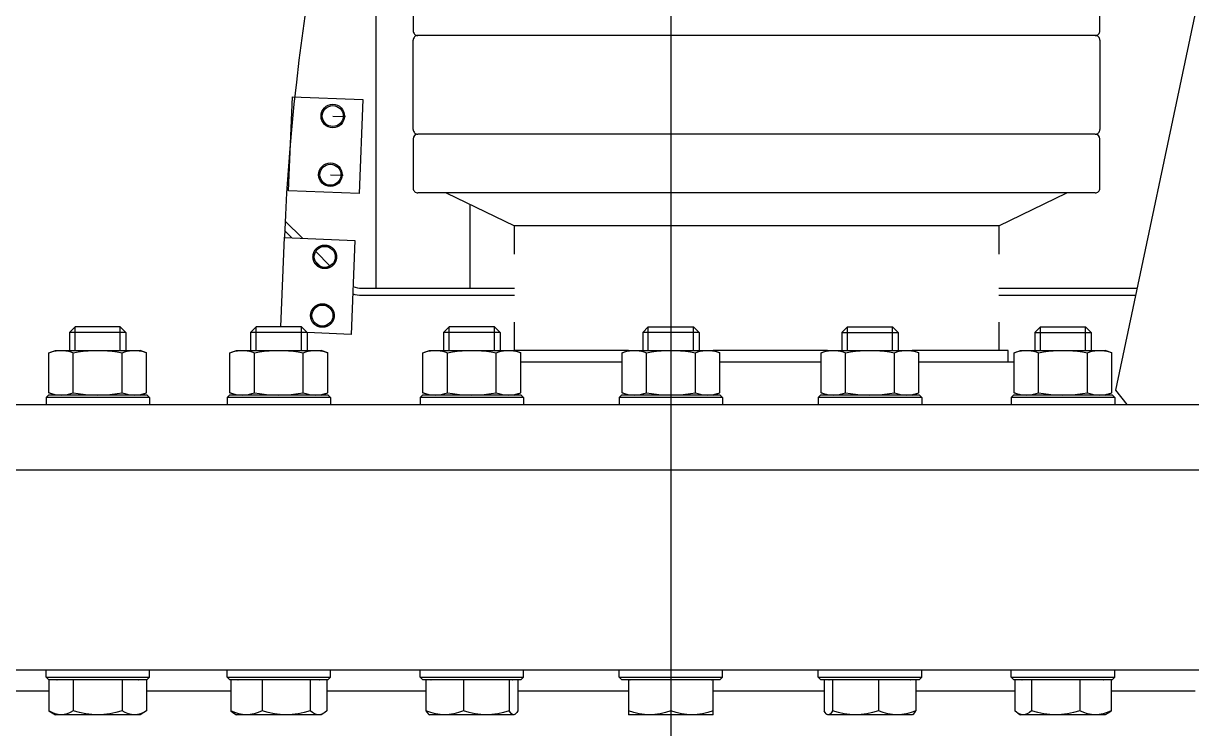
# Model space of a CAD drawing. Header units: millimetres. Extents: x 1084702 to 1166801, y 36632 to 124519.
# Drawn here: x 1097868.2 to 1098365.1, y 105932.2 to 106232.3 of the extents above; entities that cross this region are included whole.
import ezdxf

# ---------------------------------------------------------------- set-up
doc = ezdxf.new("R2010")
doc.units = ezdxf.units.MM
doc.header["$LTSCALE"] = 250
doc.linetypes.add('CENTER', pattern=[3, 2.5, -0.25, 0, -0.25])
doc.layers.get('0').update_dxf_attribs({"color": 255})

# ---------------------------------------------------------------- blocks, each defined once
blk = doc.blocks.new('PK65002M m platform_side')
at = {"linetype": 'Continuous'}
for p, q in [((-9748.84, 5532.91), (-9835.72, 5122.18)), ((-10150.32, 5348.64), (-10150.32, 5165.64)), ((-10134.38, 5294.14), (-10134.38, 5275.14)), ((-9842.38, 5275.14), (-9842.38, 5294.14)), ((-9844.38, 5273.14), (-10132.38, 5273.14)), ((-10134.38, 5233.14), (-10134.38, 5271.14)), ((-9842.38, 5271.14), (-9842.38, 5233.14)), ((-10187.38, 5207.11), (-10185.77, 5247.07)), ((-10185.77, 5247.07), (-10155.8, 5245.87)), ((-10155.8, 5245.87), (-10157.41, 5205.9)), ((-10168.59, 5238.87), (-10163.12, 5238.65)), ((-10134.38, 5229.14), (-10134.38, 5208.14)), ((-9844.38, 5231.14), (-10132.38, 5231.14)), ((-9842.38, 5208.14), (-9842.38, 5229.14)), ((-10169.6, 5213.9), (-10164.13, 5213.67)), ((-10157.41, 5205.9), (-10187.38, 5207.11)), ((-9844.38, 5206.14), (-10132.38, 5206.14)), ((-10120.38, 5206.14), (-10091.38, 5192.14)), ((-9885.38, 5192.14), (-9856.38, 5206.14)), ((-10110.32, 5201.29), (-10110.32, 5165.64)), ((-10188.88, 5194.2), (-10181.53, 5186.85)), ((-9885.38, 5192.14), (-10091.38, 5192.14)), ((-10091.38, 5180.14), (-10091.38, 5192.14)), ((-9885.38, 5192.14), (-9885.38, 5180.14)), ((-10190.72, 5149.14), (-10189.18, 5187.38)), ((-10189.19, 5187.16), (-10159.21, 5185.95)), ((-10189.06, 5190.14), (-10185.95, 5187.03)), ((-10159.21, 5185.95), (-10160.83, 5145.99)), ((-10176.09, 5177.16), (-10173.81, 5174.88)), ((-10175.87, 5181.19), (-10169.78, 5175.1)), ((-10156.18, 5165.64), (-10091.38, 5165.64)), ((-10156.18, 5162.64), (-10091.38, 5162.64)), ((-9885.38, 5165.64), (-9826.53, 5165.64)), ((-9885.38, 5162.64), (-9827.16, 5162.64)), ((-10278.15, 5149.14), (-10280.55, 5146.74)), ((-10258.95, 5149.14), (-10278.15, 5149.14)), ((-10278.15, 5139.14), (-10278.15, 5149.14)), ((-10258.95, 5149.14), (-10256.55, 5146.74)), ((-10258.95, 5139.14), (-10258.95, 5149.14)), ((-10201.13, 5149.14), (-10203.53, 5146.74)), ((-10181.93, 5149.14), (-10201.13, 5149.14)), ((-10201.13, 5139.14), (-10201.13, 5149.14)), ((-10181.93, 5149.14), (-10179.53, 5146.74)), ((-10181.93, 5139.14), (-10181.93, 5149.14)), ((-10119.05, 5149.14), (-10121.45, 5146.74)), ((-10099.85, 5149.14), (-10119.05, 5149.14)), ((-10119.05, 5139.14), (-10119.05, 5149.14)), ((-10099.85, 5149.14), (-10097.45, 5146.74)), ((-10099.85, 5149.14), (-10097.45, 5146.74)), ((-10099.85, 5139.14), (-10099.85, 5149.14)), ((-10091.38, 5139.14), (-10091.38, 5151.14)), ((-10034.4, 5149.14), (-10036.8, 5146.74)), ((-10034.4, 5149.14), (-10015.2, 5149.14)), ((-10034.4, 5139.14), (-10034.4, 5149.14)), ((-10015.2, 5149.14), (-10012.8, 5146.74)), ((-10015.2, 5139.14), (-10015.2, 5149.14)), ((-9949.74, 5149.14), (-9952.14, 5146.74)), ((-9949.74, 5149.14), (-9930.54, 5149.14)), ((-9949.74, 5139.14), (-9949.74, 5149.14)), ((-9930.54, 5149.14), (-9928.14, 5146.74)), ((-9930.54, 5139.14), (-9930.54, 5149.14)), ((-9885.38, 5151.14), (-9885.38, 5139.14)), ((-9867.66, 5149.14), (-9870.06, 5146.74)), ((-9867.66, 5149.14), (-9848.46, 5149.14)), ((-9867.66, 5139.14), (-9867.66, 5149.14)), ((-9848.46, 5149.14), (-9846.06, 5146.74)), ((-9848.46, 5149.14), (-9846.06, 5146.74)), ((-9848.46, 5139.14), (-9848.46, 5149.14)), ((-10256.55, 5146.74), (-10280.55, 5146.74)), ((-10280.55, 5146.74), (-10280.55, 5139.14)), ((-10256.55, 5146.74), (-10256.55, 5139.14)), ((-10179.53, 5146.74), (-10203.53, 5146.74)), ((-10203.53, 5146.74), (-10203.53, 5139.14)), ((-10160.83, 5145.99), (-10179.53, 5146.74)), ((-10179.53, 5146.74), (-10179.53, 5139.14)), ((-10097.45, 5146.74), (-10121.45, 5146.74)), ((-10121.45, 5146.74), (-10121.45, 5139.14)), ((-10097.45, 5146.74), (-10097.45, 5139.14)), ((-10012.8, 5146.74), (-10036.8, 5146.74)), ((-10036.8, 5146.74), (-10036.8, 5139.14)), ((-10012.8, 5146.74), (-10012.8, 5139.14)), ((-9952.14, 5146.74), (-9928.14, 5146.74)), ((-9952.14, 5146.74), (-9952.14, 5139.14)), ((-9928.14, 5146.74), (-9928.14, 5139.14)), ((-9870.06, 5146.74), (-9846.06, 5146.74)), ((-9870.06, 5146.74), (-9870.06, 5139.14)), ((-9846.06, 5146.74), (-9846.06, 5139.14)), ((-10289.33, 5138.13), (-10286.55, 5139.14)), ((-10289.33, 5121.16), (-10289.33, 5138.13)), ((-10286.55, 5139.14), (-10250.55, 5139.14)), ((-10278.94, 5121.16), (-10278.94, 5138.13)), ((-10258.15, 5121.16), (-10258.15, 5138.13)), ((-10247.76, 5138.13), (-10250.55, 5139.14)), ((-10247.76, 5121.16), (-10247.76, 5138.13)), ((-10212.31, 5138.13), (-10209.53, 5139.14)), ((-10212.31, 5121.16), (-10212.31, 5138.13)), ((-10209.53, 5139.14), (-10173.53, 5139.14)), ((-10201.92, 5121.16), (-10201.92, 5138.13)), ((-10181.14, 5121.16), (-10181.14, 5138.13)), ((-10170.75, 5138.13), (-10173.53, 5139.14)), ((-10170.74, 5138.13), (-10173.53, 5139.14)), ((-10170.75, 5121.16), (-10170.75, 5138.13)), ((-10130.23, 5138.13), (-10127.45, 5139.14)), ((-10130.23, 5121.16), (-10130.23, 5138.13)), ((-10127.45, 5139.14), (-10091.45, 5139.14)), ((-10119.84, 5121.16), (-10119.84, 5138.13)), ((-10099.06, 5121.16), (-10099.06, 5138.13)), ((-10088.66, 5138.13), (-10091.45, 5139.14)), ((-10042.8, 5139.14), (-10091.38, 5139.14)), ((-10088.66, 5121.16), (-10088.66, 5138.13)), ((-10045.58, 5138.13), (-10042.8, 5139.14)), ((-10045.58, 5121.16), (-10045.58, 5138.13)), ((-10042.8, 5139.14), (-10006.8, 5139.14)), ((-10035.19, 5121.16), (-10035.19, 5138.13)), ((-10014.4, 5121.16), (-10014.4, 5138.13)), ((-9958.14, 5139.14), (-10006.8, 5139.14)), ((-10004.01, 5138.13), (-10006.8, 5139.14)), ((-10004.01, 5121.16), (-10004.01, 5138.13)), ((-9960.93, 5138.13), (-9958.14, 5139.14)), ((-9960.93, 5121.16), (-9960.93, 5138.13)), ((-9958.14, 5139.14), (-9922.14, 5139.14)), ((-9950.53, 5121.16), (-9950.53, 5138.13)), ((-9929.75, 5121.16), (-9929.75, 5138.13)), ((-9881.38, 5139.14), (-9922.14, 5139.14)), ((-9919.36, 5138.13), (-9922.14, 5139.14)), ((-9919.36, 5121.16), (-9919.36, 5138.13)), ((-9881.38, 5134.14), (-9881.38, 5139.14)), ((-9878.84, 5138.13), (-9876.06, 5139.14)), ((-9878.84, 5121.16), (-9878.84, 5138.13)), ((-9876.06, 5139.14), (-9840.06, 5139.14)), ((-9868.45, 5121.16), (-9868.45, 5138.13)), ((-9847.67, 5121.16), (-9847.67, 5138.13)), ((-9837.28, 5138.13), (-9840.06, 5139.14)), ((-9837.28, 5138.13), (-9840.06, 5139.14)), ((-9837.28, 5121.16), (-9837.28, 5138.13)), ((-10045.58, 5134.14), (-10088.66, 5134.14)), ((-9960.93, 5134.14), (-10004.01, 5134.14)), ((-9878.84, 5134.14), (-9919.38, 5134.14)), ((-10289.54, 5120.14), (-10290.54, 5119.14)), ((-10246.54, 5119.14), (-10290.54, 5119.14)), ((-10290.54, 5119.14), (-10290.54, 5116.14)), ((-10247.55, 5120.14), (-10289.54, 5120.14)), ((-10286.55, 5120.14), (-10289.33, 5121.16)), ((-10250.55, 5120.14), (-10247.76, 5121.16)), ((-10247.54, 5120.14), (-10246.54, 5119.14)), ((-10246.54, 5119.14), (-10246.54, 5116.14)), ((-10212.53, 5120.14), (-10213.53, 5119.14)), ((-10169.53, 5119.14), (-10213.53, 5119.14)), ((-10213.53, 5119.14), (-10213.53, 5116.14)), ((-10170.53, 5120.14), (-10212.53, 5120.14)), ((-10209.53, 5120.14), (-10212.31, 5121.16)), ((-10173.53, 5120.14), (-10170.75, 5121.16)), ((-10173.53, 5120.14), (-10170.74, 5121.16)), ((-10170.53, 5120.14), (-10169.53, 5119.14)), ((-10169.53, 5119.14), (-10169.53, 5116.14)), ((-10130.45, 5120.14), (-10131.45, 5119.14)), ((-10087.45, 5119.14), (-10131.45, 5119.14)), ((-10131.45, 5119.14), (-10131.45, 5116.14)), ((-10088.45, 5120.14), (-10130.45, 5120.14)), ((-10127.45, 5120.14), (-10130.23, 5121.16)), ((-10128.38, 5120.48), (-10128.38, 5120.14)), ((-10091.45, 5120.14), (-10088.66, 5121.16)), ((-10088.45, 5120.14), (-10087.45, 5119.14)), ((-10087.45, 5119.14), (-10087.45, 5116.14)), ((-10045.79, 5120.14), (-10046.79, 5119.14)), ((-10002.79, 5119.14), (-10046.79, 5119.14)), ((-10046.79, 5119.14), (-10046.79, 5116.14)), ((-10003.8, 5120.14), (-10045.79, 5120.14)), ((-10042.8, 5120.14), (-10045.58, 5121.16)), ((-10006.8, 5120.14), (-10004.01, 5121.16)), ((-10003.79, 5120.14), (-10002.79, 5119.14)), ((-10002.79, 5119.14), (-10002.79, 5116.14)), ((-9961.14, 5120.14), (-9962.14, 5119.14)), ((-9918.14, 5119.14), (-9962.14, 5119.14)), ((-9962.14, 5119.14), (-9962.14, 5116.14)), ((-9919.14, 5120.14), (-9961.14, 5120.14)), ((-9958.14, 5120.14), (-9960.93, 5121.16)), ((-9940.14, 5120.14), (-9938.07, 5120.19)), ((-9922.14, 5120.14), (-9919.36, 5121.16)), ((-9919.14, 5120.14), (-9918.14, 5119.14)), ((-9918.14, 5119.14), (-9918.14, 5116.14)), ((-9879.06, 5120.14), (-9880.06, 5119.14)), ((-9836.06, 5119.14), (-9880.06, 5119.14)), ((-9880.06, 5119.14), (-9880.06, 5116.14)), ((-9837.06, 5120.14), (-9879.06, 5120.14)), ((-9876.06, 5120.14), (-9878.84, 5121.16)), ((-9840.06, 5120.14), (-9837.28, 5121.16)), ((-9840.06, 5120.14), (-9837.28, 5121.16)), ((-9837.06, 5120.14), (-9836.06, 5119.14)), ((-9836.06, 5119.14), (-9836.06, 5116.14)), ((-9835.72, 5122.18), (-9830.83, 5116.14)), ((-10464.33, 5116.14), (-9511.29, 5116.14)), ((-9511.29, 5088.14), (-10538.29, 5088.14)), ((-9511.29, 5003.14), (-10538.29, 5003.14)), ((-10290.55, 5000.14), (-10290.55, 5003.14)), ((-10290.55, 5000.14), (-10246.55, 5000.14)), ((-10289.55, 4999.14), (-10290.55, 5000.14)), ((-10289.54, 4999.14), (-10247.55, 4999.14)), ((-10247.76, 4998.94), (-10289.33, 4998.94)), ((-10289.33, 4998.94), (-10289.33, 4985.75)), ((-10278.94, 4998.94), (-10278.94, 4985.75)), ((-10258.15, 4998.94), (-10258.15, 4985.75)), ((-10247.76, 4998.94), (-10247.76, 4985.75)), ((-10247.55, 4999.14), (-10246.55, 5000.14)), ((-10246.55, 5000.14), (-10246.55, 5003.14)), ((-10213.53, 5000.14), (-10213.53, 5003.14)), ((-10213.53, 5000.14), (-10169.53, 5000.14)), ((-10212.53, 4999.14), (-10213.53, 5000.14)), ((-10212.53, 4999.14), (-10170.53, 4999.14)), ((-10171.06, 4998.94), (-10212, 4998.94)), ((-10212, 4998.94), (-10212, 4985.75)), ((-10198.64, 4998.94), (-10198.64, 4985.75)), ((-10178.17, 4998.94), (-10178.17, 4985.75)), ((-10171.06, 4998.94), (-10171.06, 4985.75)), ((-10170.53, 4999.14), (-10169.53, 5000.14)), ((-10169.53, 5000.14), (-10169.53, 5003.14)), ((-10131.45, 5000.14), (-10131.45, 5003.14)), ((-10131.45, 5000.14), (-10087.45, 5000.14)), ((-10130.45, 4999.14), (-10131.45, 5000.14)), ((-10130.45, 4999.14), (-10088.45, 4999.14)), ((-10089.92, 4998.94), (-10128.98, 4998.94)), ((-10128.98, 4998.94), (-10128.98, 4985.75)), ((-10113.06, 4998.94), (-10113.06, 4985.75)), ((-10093.53, 4998.94), (-10093.53, 4985.75)), ((-10089.92, 4998.94), (-10089.92, 4985.75)), ((-10088.45, 4999.14), (-10087.45, 5000.14)), ((-10087.45, 5000.14), (-10087.45, 5003.14)), ((-10046.8, 5000.14), (-10046.8, 5003.14)), ((-10046.8, 5000.14), (-10002.8, 5000.14)), ((-10045.8, 4999.14), (-10046.8, 5000.14)), ((-10045.79, 4999.14), (-10003.8, 4999.14)), ((-10006.8, 4998.94), (-10042.8, 4998.94)), ((-10042.8, 4998.94), (-10042.8, 4984.14)), ((-10024.8, 4998.94), (-10024.8, 4985.75)), ((-10006.8, 4984.14), (-10006.8, 4998.94)), ((-10003.8, 4999.14), (-10002.8, 5000.14)), ((-10002.8, 5000.14), (-10002.8, 5003.14)), ((-9962.14, 5000.14), (-9962.14, 5003.14)), ((-9962.14, 5000.14), (-9918.14, 5000.14)), ((-9961.14, 4999.14), (-9962.14, 5000.14)), ((-9961.14, 4999.14), (-9919.14, 4999.14)), ((-9920.61, 4998.94), (-9959.67, 4998.94)), ((-9959.67, 4998.94), (-9959.67, 4985.75)), ((-9956.06, 4998.94), (-9956.06, 4985.75)), ((-9936.53, 4998.94), (-9936.53, 4985.75)), ((-9920.61, 4998.94), (-9920.61, 4985.75)), ((-9919.14, 4999.14), (-9918.14, 5000.14)), ((-9918.14, 5000.14), (-9918.14, 5003.14)), ((-9880.06, 5000.14), (-9880.06, 5003.14)), ((-9880.06, 5000.14), (-9836.06, 5000.14)), ((-9879.06, 4999.14), (-9880.06, 5000.14)), ((-9879.06, 4999.14), (-9837.06, 4999.14)), ((-9837.59, 4998.94), (-9878.53, 4998.94)), ((-9878.53, 4998.94), (-9878.53, 4985.75)), ((-9871.42, 4998.94), (-9871.42, 4985.75)), ((-9850.95, 4998.94), (-9850.95, 4985.75)), ((-9837.59, 4998.94), (-9837.59, 4985.75)), ((-9837.06, 4999.14), (-9836.06, 5000.14)), ((-9836.06, 5000.14), (-9836.06, 5003.14)), ((-10289.33, 4994.14), (-10317.69, 4994.14)), ((-10212, 4994.14), (-10247.76, 4994.14)), ((-10128.98, 4994.14), (-10171.06, 4994.14)), ((-10042.8, 4994.14), (-10089.92, 4994.14)), ((-9959.67, 4994.14), (-10006.8, 4994.14)), ((-9878.53, 4994.14), (-9920.61, 4994.14)), ((-9801.83, 4994.14), (-9837.59, 4994.14)), ((-10289.33, 4985.75), (-10286.55, 4984.14)), ((-10250.55, 4984.14), (-10286.55, 4984.14)), ((-10247.76, 4985.75), (-10250.55, 4984.14)), ((-10210.69, 4984.81), (-10209.53, 4984.14)), ((-10173.53, 4984.14), (-10209.53, 4984.14)), ((-10172.37, 4984.81), (-10173.53, 4984.14)), ((-10127.73, 4984.3), (-10127.45, 4984.14)), ((-10091.45, 4984.14), (-10127.45, 4984.14)), ((-10006.8, 4984.14), (-10042.8, 4984.14)), ((-9922.14, 4984.14), (-9958.14, 4984.14)), ((-9921.86, 4984.3), (-9922.14, 4984.14)), ((-9877.22, 4984.81), (-9876.06, 4984.14)), ((-9840.06, 4984.14), (-9876.06, 4984.14)), ((-9838.9, 4984.81), (-9840.06, 4984.14))]:
    blk.add_line(p, q, dxfattribs=at)
at = {"linetype": 'CENTER'}
blk.add_lwpolyline([(-10024.79, 7536.37), (-10024.79, 4362.95)], dxfattribs=at)
at = {"linetype": 'Continuous'}
for points in [[(-10177, 5179.17), (-10177, 5179.24), (-10176.99, 5179.31), (-10176.99, 5179.38), (-10176.98, 5179.46), (-10176.97, 5179.53), (-10176.97, 5179.6), (-10176.96, 5179.67), (-10176.95, 5179.74), (-10176.93, 5179.81), (-10176.92, 5179.89), (-10176.91, 5179.96), (-10176.89, 5180.03), (-10176.88, 5180.1), (-10176.86, 5180.17), (-10176.84, 5180.24), (-10176.82, 5180.31), (-10176.8, 5180.38), (-10176.78, 5180.45), (-10176.76, 5180.52), (-10176.74, 5180.59), (-10176.71, 5180.65), (-10176.69, 5180.72), (-10176.66, 5180.79), (-10176.63, 5180.86), (-10176.61, 5180.92), (-10176.58, 5180.99), (-10176.55, 5181.06), (-10176.52, 5181.12), (-10176.48, 5181.19), (-10176.45, 5181.25), (-10176.42, 5181.32), (-10176.38, 5181.38), (-10176.35, 5181.44), (-10176.31, 5181.51), (-10176.27, 5181.57), (-10176.24, 5181.63), (-10176.2, 5181.69), (-10176.16, 5181.75), (-10176.11, 5181.81), (-10176.07, 5181.87), (-10176.03, 5181.93), (-10175.99, 5181.99), (-10175.94, 5182.05), (-10175.9, 5182.1), (-10175.85, 5182.16), (-10175.8, 5182.22), (-10175.76, 5182.27), (-10175.71, 5182.33), (-10175.66, 5182.38), (-10175.61, 5182.43), (-10175.56, 5182.48), (-10175.51, 5182.54), (-10175.45, 5182.59), (-10175.4, 5182.64), (-10175.35, 5182.69), (-10175.29, 5182.73), (-10175.24, 5182.78), (-10175.18, 5182.83), (-10175.12, 5182.87), (-10175.07, 5182.92), (-10175.01, 5182.96), (-10174.95, 5183.01), (-10174.89, 5183.05), (-10174.83, 5183.09), (-10174.77, 5183.13), (-10174.71, 5183.17), (-10174.65, 5183.21), (-10174.58, 5183.25), (-10174.52, 5183.29), (-10174.46, 5183.32), (-10174.39, 5183.36), (-10174.33, 5183.39), (-10174.27, 5183.42), (-10174.2, 5183.46), (-10174.14, 5183.49), (-10174.07, 5183.52), (-10174, 5183.55), (-10173.94, 5183.58), (-10173.87, 5183.6), (-10173.8, 5183.63), (-10173.73, 5183.66), (-10173.67, 5183.68), (-10173.6, 5183.7), (-10173.53, 5183.73), (-10173.46, 5183.75), (-10173.39, 5183.77), (-10173.32, 5183.79), (-10173.25, 5183.81), (-10173.18, 5183.82), (-10173.11, 5183.84), (-10173.04, 5183.86), (-10172.97, 5183.87), (-10172.9, 5183.88), (-10172.82, 5183.9), (-10172.75, 5183.91), (-10172.68, 5183.92), (-10172.61, 5183.93), (-10172.54, 5183.94), (-10172.46, 5183.94), (-10172.39, 5183.95), (-10172.32, 5183.95), (-10172.25, 5183.96), (-10172.17, 5183.96), (-10172.1, 5183.96), (-10172.03, 5183.96), (-10171.96, 5183.96), (-10171.88, 5183.96), (-10171.81, 5183.96), (-10171.74, 5183.96), (-10171.67, 5183.95), (-10171.59, 5183.95), (-10171.52, 5183.94), (-10171.45, 5183.93), (-10171.38, 5183.92), (-10171.3, 5183.91), (-10171.23, 5183.9), (-10171.16, 5183.89), (-10171.09, 5183.88), (-10171.02, 5183.87), (-10170.95, 5183.85), (-10170.87, 5183.83), (-10170.8, 5183.82), (-10170.73, 5183.8), (-10170.66, 5183.78), (-10170.59, 5183.76), (-10170.52, 5183.74), (-10170.45, 5183.72), (-10170.38, 5183.69), (-10170.32, 5183.67), (-10170.25, 5183.64), (-10170.18, 5183.62), (-10170.11, 5183.59), (-10170.04, 5183.56), (-10169.98, 5183.53), (-10169.91, 5183.5), (-10169.84, 5183.47), (-10169.78, 5183.44), (-10169.71, 5183.41), (-10169.65, 5183.37), (-10169.59, 5183.34), (-10169.52, 5183.3), (-10169.46, 5183.27), (-10169.4, 5183.23), (-10169.33, 5183.19), (-10169.27, 5183.15), (-10169.21, 5183.11), (-10169.15, 5183.07), (-10169.09, 5183.03), (-10169.04, 5182.99), (-10168.98, 5182.94), (-10168.92, 5182.9), (-10168.86, 5182.85), (-10168.81, 5182.81), (-10168.75, 5182.76), (-10168.7, 5182.71), (-10168.64, 5182.66), (-10168.59, 5182.62), (-10168.54, 5182.57), (-10168.49, 5182.51), (-10168.43, 5182.46), (-10168.38, 5182.41), (-10168.33, 5182.36), (-10168.29, 5182.3), (-10168.24, 5182.25), (-10168.19, 5182.2), (-10168.14, 5182.14), (-10168.1, 5182.08), (-10168.05, 5182.03), (-10168.01, 5181.97), (-10167.97, 5181.91), (-10167.92, 5181.85), (-10167.88, 5181.79), (-10167.84, 5181.73), (-10167.8, 5181.67), (-10167.76, 5181.61), (-10167.72, 5181.55), (-10167.69, 5181.48), (-10167.65, 5181.42), (-10167.62, 5181.36), (-10167.58, 5181.29), (-10167.55, 5181.23), (-10167.52, 5181.16), (-10167.48, 5181.1), (-10167.45, 5181.03), (-10167.42, 5180.97), (-10167.4, 5180.9), (-10167.37, 5180.83), (-10167.34, 5180.76), (-10167.32, 5180.7), (-10167.29, 5180.63), (-10167.27, 5180.56), (-10167.24, 5180.49), (-10167.22, 5180.42), (-10167.2, 5180.35), (-10167.18, 5180.28), (-10167.16, 5180.21), (-10167.15, 5180.14), (-10167.13, 5180.07), (-10167.11, 5180)], [(-10176.9, 5177.93), (-10176.91, 5178), (-10176.93, 5178.08), (-10176.94, 5178.15), (-10176.95, 5178.22), (-10176.96, 5178.29), (-10176.97, 5178.36), (-10176.98, 5178.44), (-10176.99, 5178.51), (-10176.99, 5178.58), (-10177, 5178.65), (-10177, 5178.73), (-10177, 5178.8), (-10177.01, 5178.87), (-10177.01, 5178.95), (-10177.01, 5179.02), (-10177, 5179.09), (-10177, 5179.17)], [(-10167.01, 5178.76), (-10167.01, 5178.69), (-10167.02, 5178.62), (-10167.02, 5178.55), (-10167.03, 5178.47), (-10167.04, 5178.4), (-10167.05, 5178.33), (-10167.06, 5178.26), (-10167.07, 5178.19), (-10167.08, 5178.11), (-10167.09, 5178.04), (-10167.11, 5177.97), (-10167.12, 5177.9), (-10167.14, 5177.83), (-10167.15, 5177.76), (-10167.17, 5177.69), (-10167.19, 5177.62), (-10167.21, 5177.55), (-10167.23, 5177.48), (-10167.25, 5177.41), (-10167.28, 5177.34), (-10167.3, 5177.27), (-10167.33, 5177.21), (-10167.35, 5177.14), (-10167.38, 5177.07), (-10167.41, 5177), (-10167.44, 5176.94), (-10167.46, 5176.87), (-10167.5, 5176.81), (-10167.53, 5176.74), (-10167.56, 5176.68), (-10167.59, 5176.61), (-10167.63, 5176.55), (-10167.66, 5176.48), (-10167.7, 5176.42), (-10167.74, 5176.36), (-10167.78, 5176.3), (-10167.82, 5176.24), (-10167.86, 5176.18), (-10167.9, 5176.12), (-10167.94, 5176.06), (-10167.98, 5176), (-10168.03, 5175.94), (-10168.07, 5175.88), (-10168.12, 5175.82), (-10168.16, 5175.77), (-10168.21, 5175.71), (-10168.26, 5175.66), (-10168.3, 5175.6), (-10168.35, 5175.55), (-10168.4, 5175.5), (-10168.46, 5175.44), (-10168.51, 5175.39), (-10168.56, 5175.34), (-10168.61, 5175.29), (-10168.67, 5175.24), (-10168.72, 5175.19), (-10168.78, 5175.15), (-10168.83, 5175.1), (-10168.89, 5175.05), (-10168.95, 5175.01), (-10169, 5174.97), (-10169.06, 5174.92), (-10169.12, 5174.88), (-10169.18, 5174.84), (-10169.24, 5174.8), (-10169.3, 5174.76), (-10169.37, 5174.72), (-10169.43, 5174.68), (-10169.49, 5174.64), (-10169.55, 5174.61), (-10169.62, 5174.57), (-10169.68, 5174.54), (-10169.75, 5174.5), (-10169.81, 5174.47), (-10169.88, 5174.44), (-10169.94, 5174.41), (-10170.01, 5174.38), (-10170.08, 5174.35), (-10170.14, 5174.32), (-10170.21, 5174.3), (-10170.28, 5174.27), (-10170.35, 5174.25), (-10170.41, 5174.22), (-10170.48, 5174.2), (-10170.55, 5174.18), (-10170.62, 5174.16), (-10170.69, 5174.14), (-10170.76, 5174.12), (-10170.83, 5174.1), (-10170.9, 5174.09), (-10170.97, 5174.07), (-10171.04, 5174.06), (-10171.12, 5174.04), (-10171.19, 5174.03), (-10171.26, 5174.02), (-10171.33, 5174.01), (-10171.4, 5174), (-10171.48, 5173.99), (-10171.55, 5173.99), (-10171.62, 5173.98), (-10171.69, 5173.97), (-10171.76, 5173.97), (-10171.84, 5173.97), (-10171.91, 5173.96), (-10171.98, 5173.96), (-10172.06, 5173.96), (-10172.13, 5173.97), (-10172.2, 5173.97), (-10172.27, 5173.97), (-10172.35, 5173.98), (-10172.42, 5173.98), (-10172.49, 5173.99), (-10172.56, 5174), (-10172.64, 5174), (-10172.71, 5174.01), (-10172.78, 5174.02), (-10172.85, 5174.04), (-10172.92, 5174.05), (-10173, 5174.06), (-10173.07, 5174.08), (-10173.14, 5174.09), (-10173.21, 5174.11), (-10173.28, 5174.13), (-10173.35, 5174.15), (-10173.42, 5174.17), (-10173.49, 5174.19), (-10173.56, 5174.21), (-10173.63, 5174.23), (-10173.7, 5174.26), (-10173.76, 5174.28), (-10173.83, 5174.31), (-10173.9, 5174.34), (-10173.97, 5174.36), (-10174.03, 5174.39), (-10174.1, 5174.42), (-10174.17, 5174.46), (-10174.23, 5174.49), (-10174.3, 5174.52), (-10174.36, 5174.55), (-10174.43, 5174.59), (-10174.49, 5174.62), (-10174.55, 5174.66), (-10174.62, 5174.7), (-10174.68, 5174.74), (-10174.74, 5174.78), (-10174.8, 5174.82), (-10174.86, 5174.86), (-10174.92, 5174.9), (-10174.98, 5174.94), (-10175.03, 5174.99), (-10175.09, 5175.03), (-10175.15, 5175.08), (-10175.2, 5175.12), (-10175.26, 5175.17), (-10175.31, 5175.22), (-10175.37, 5175.26), (-10175.42, 5175.31), (-10175.47, 5175.36), (-10175.53, 5175.41), (-10175.58, 5175.46), (-10175.63, 5175.52), (-10175.68, 5175.57), (-10175.73, 5175.62), (-10175.77, 5175.68), (-10175.82, 5175.73), (-10175.87, 5175.79), (-10175.91, 5175.85), (-10175.96, 5175.9), (-10176, 5175.96), (-10176.05, 5176.02), (-10176.09, 5176.08), (-10176.13, 5176.14), (-10176.17, 5176.2), (-10176.21, 5176.26), (-10176.25, 5176.32), (-10176.29, 5176.38), (-10176.32, 5176.44), (-10176.36, 5176.51), (-10176.4, 5176.57), (-10176.43, 5176.63), (-10176.46, 5176.7), (-10176.5, 5176.76), (-10176.53, 5176.83), (-10176.56, 5176.9), (-10176.59, 5176.96), (-10176.62, 5177.03), (-10176.64, 5177.1), (-10176.67, 5177.16), (-10176.7, 5177.23), (-10176.72, 5177.3), (-10176.74, 5177.37), (-10176.77, 5177.44), (-10176.79, 5177.51), (-10176.81, 5177.58), (-10176.83, 5177.65), (-10176.85, 5177.72), (-10176.87, 5177.79), (-10176.88, 5177.86), (-10176.9, 5177.93)], [(-10167.11, 5180), (-10167.1, 5179.92), (-10167.09, 5179.85), (-10167.07, 5179.78), (-10167.06, 5179.71), (-10167.05, 5179.64), (-10167.04, 5179.56), (-10167.03, 5179.49), (-10167.03, 5179.42), (-10167.02, 5179.35), (-10167.02, 5179.27), (-10167.01, 5179.2), (-10167.01, 5179.13), (-10167.01, 5179.05), (-10167.01, 5178.98), (-10167.01, 5178.91), (-10167.01, 5178.84), (-10167.01, 5178.76)], [(-10178.01, 5154.19), (-10178.01, 5154.26), (-10178, 5154.33), (-10178, 5154.4), (-10177.99, 5154.48), (-10177.98, 5154.55), (-10177.97, 5154.62), (-10177.96, 5154.69), (-10177.95, 5154.76), (-10177.94, 5154.83), (-10177.93, 5154.91), (-10177.91, 5154.98), (-10177.9, 5155.05), (-10177.88, 5155.12), (-10177.87, 5155.19), (-10177.85, 5155.26), (-10177.83, 5155.33), (-10177.81, 5155.4), (-10177.79, 5155.47), (-10177.77, 5155.54), (-10177.74, 5155.61), (-10177.72, 5155.67), (-10177.69, 5155.74), (-10177.67, 5155.81), (-10177.64, 5155.88), (-10177.61, 5155.94), (-10177.58, 5156.01), (-10177.55, 5156.08), (-10177.52, 5156.14), (-10177.49, 5156.21), (-10177.46, 5156.27), (-10177.43, 5156.34), (-10177.39, 5156.4), (-10177.36, 5156.46), (-10177.32, 5156.53), (-10177.28, 5156.59), (-10177.24, 5156.65), (-10177.2, 5156.71), (-10177.16, 5156.77), (-10177.12, 5156.83), (-10177.08, 5156.89), (-10177.04, 5156.95), (-10176.99, 5157.01), (-10176.95, 5157.07), (-10176.9, 5157.12), (-10176.86, 5157.18), (-10176.81, 5157.24), (-10176.76, 5157.29), (-10176.72, 5157.35), (-10176.67, 5157.4), (-10176.62, 5157.45), (-10176.56, 5157.5), (-10176.51, 5157.56), (-10176.46, 5157.61), (-10176.41, 5157.66), (-10176.35, 5157.71), (-10176.3, 5157.75), (-10176.24, 5157.8), (-10176.19, 5157.85), (-10176.13, 5157.89), (-10176.07, 5157.94), (-10176.02, 5157.98), (-10175.96, 5158.03), (-10175.9, 5158.07), (-10175.84, 5158.11), (-10175.78, 5158.15), (-10175.72, 5158.19), (-10175.65, 5158.23), (-10175.59, 5158.27), (-10175.53, 5158.31), (-10175.47, 5158.34), (-10175.4, 5158.38), (-10175.34, 5158.41), (-10175.27, 5158.44), (-10175.21, 5158.48), (-10175.14, 5158.51), (-10175.08, 5158.54), (-10175.01, 5158.57), (-10174.94, 5158.6), (-10174.88, 5158.62), (-10174.81, 5158.65), (-10174.74, 5158.68), (-10174.67, 5158.7), (-10174.61, 5158.72), (-10174.54, 5158.75), (-10174.47, 5158.77), (-10174.4, 5158.79), (-10174.33, 5158.81), (-10174.26, 5158.83), (-10174.19, 5158.84), (-10174.12, 5158.86), (-10174.05, 5158.88), (-10173.97, 5158.89), (-10173.9, 5158.9), (-10173.83, 5158.92), (-10173.76, 5158.93), (-10173.69, 5158.94), (-10173.62, 5158.95), (-10173.54, 5158.96), (-10173.47, 5158.96), (-10173.4, 5158.97), (-10173.33, 5158.97), (-10173.25, 5158.98), (-10173.18, 5158.98), (-10173.11, 5158.98), (-10173.04, 5158.98), (-10172.96, 5158.98), (-10172.89, 5158.98), (-10172.82, 5158.98), (-10172.75, 5158.98), (-10172.67, 5158.97), (-10172.6, 5158.97), (-10172.53, 5158.96), (-10172.46, 5158.95), (-10172.38, 5158.94), (-10172.31, 5158.93), (-10172.24, 5158.92), (-10172.17, 5158.91), (-10172.1, 5158.9), (-10172.02, 5158.89), (-10171.95, 5158.87), (-10171.88, 5158.85), (-10171.81, 5158.84), (-10171.74, 5158.82), (-10171.67, 5158.8), (-10171.6, 5158.78), (-10171.53, 5158.76), (-10171.46, 5158.74), (-10171.39, 5158.71), (-10171.32, 5158.69), (-10171.26, 5158.66), (-10171.19, 5158.64), (-10171.12, 5158.61), (-10171.05, 5158.58), (-10170.99, 5158.55), (-10170.92, 5158.52), (-10170.85, 5158.49), (-10170.79, 5158.46), (-10170.72, 5158.43), (-10170.66, 5158.39), (-10170.59, 5158.36), (-10170.53, 5158.32), (-10170.47, 5158.29), (-10170.4, 5158.25), (-10170.34, 5158.21), (-10170.28, 5158.17), (-10170.22, 5158.13), (-10170.16, 5158.09), (-10170.1, 5158.05), (-10170.04, 5158.01), (-10169.98, 5157.96), (-10169.93, 5157.92), (-10169.87, 5157.87), (-10169.81, 5157.83), (-10169.76, 5157.78), (-10169.7, 5157.73), (-10169.65, 5157.68), (-10169.6, 5157.64), (-10169.55, 5157.59), (-10169.49, 5157.53), (-10169.44, 5157.48), (-10169.39, 5157.43), (-10169.34, 5157.38), (-10169.29, 5157.32), (-10169.25, 5157.27), (-10169.2, 5157.22), (-10169.15, 5157.16), (-10169.11, 5157.1), (-10169.06, 5157.05), (-10169.02, 5156.99), (-10168.97, 5156.93), (-10168.93, 5156.87), (-10168.89, 5156.81), (-10168.85, 5156.75), (-10168.81, 5156.69), (-10168.77, 5156.63), (-10168.73, 5156.57), (-10168.7, 5156.5), (-10168.66, 5156.44), (-10168.62, 5156.38), (-10168.59, 5156.31), (-10168.56, 5156.25), (-10168.52, 5156.18), (-10168.49, 5156.12), (-10168.46, 5156.05), (-10168.43, 5155.99), (-10168.4, 5155.92), (-10168.38, 5155.85), (-10168.35, 5155.78), (-10168.32, 5155.72), (-10168.3, 5155.65), (-10168.27, 5155.58), (-10168.25, 5155.51), (-10168.23, 5155.44), (-10168.21, 5155.37), (-10168.19, 5155.3), (-10168.17, 5155.23), (-10168.15, 5155.16), (-10168.14, 5155.09), (-10168.12, 5155.02)], [(-10177.91, 5152.95), (-10177.92, 5153.02), (-10177.93, 5153.1), (-10177.95, 5153.17), (-10177.96, 5153.24), (-10177.97, 5153.31), (-10177.98, 5153.38), (-10177.99, 5153.46), (-10177.99, 5153.53), (-10178, 5153.6), (-10178, 5153.67), (-10178.01, 5153.75), (-10178.01, 5153.82), (-10178.01, 5153.89), (-10178.01, 5153.97), (-10178.01, 5154.04), (-10178.01, 5154.11), (-10178.01, 5154.19)], [(-10168.02, 5153.78), (-10168.02, 5153.71), (-10168.03, 5153.64), (-10168.03, 5153.57), (-10168.04, 5153.49), (-10168.05, 5153.42), (-10168.05, 5153.35), (-10168.06, 5153.28), (-10168.07, 5153.21), (-10168.09, 5153.13), (-10168.1, 5153.06), (-10168.11, 5152.99), (-10168.13, 5152.92), (-10168.14, 5152.85), (-10168.16, 5152.78), (-10168.18, 5152.71), (-10168.2, 5152.64), (-10168.22, 5152.57), (-10168.24, 5152.5), (-10168.26, 5152.43), (-10168.28, 5152.36), (-10168.31, 5152.29), (-10168.33, 5152.23), (-10168.36, 5152.16), (-10168.39, 5152.09), (-10168.41, 5152.02), (-10168.44, 5151.96), (-10168.47, 5151.89), (-10168.5, 5151.83), (-10168.54, 5151.76), (-10168.57, 5151.7), (-10168.6, 5151.63), (-10168.64, 5151.57), (-10168.67, 5151.5), (-10168.71, 5151.44), (-10168.75, 5151.38), (-10168.78, 5151.32), (-10168.82, 5151.26), (-10168.86, 5151.2), (-10168.9, 5151.14), (-10168.95, 5151.08), (-10168.99, 5151.02), (-10169.03, 5150.96), (-10169.08, 5150.9), (-10169.12, 5150.84), (-10169.17, 5150.79), (-10169.22, 5150.73), (-10169.26, 5150.68), (-10169.31, 5150.62), (-10169.36, 5150.57), (-10169.41, 5150.52), (-10169.46, 5150.46), (-10169.51, 5150.41), (-10169.57, 5150.36), (-10169.62, 5150.31), (-10169.67, 5150.26), (-10169.73, 5150.22), (-10169.78, 5150.17), (-10169.84, 5150.12), (-10169.9, 5150.08), (-10169.95, 5150.03), (-10170.01, 5149.99), (-10170.07, 5149.94), (-10170.13, 5149.9), (-10170.19, 5149.86), (-10170.25, 5149.82), (-10170.31, 5149.78), (-10170.37, 5149.74), (-10170.44, 5149.7), (-10170.5, 5149.66), (-10170.56, 5149.63), (-10170.63, 5149.59), (-10170.69, 5149.56), (-10170.75, 5149.52), (-10170.82, 5149.49), (-10170.88, 5149.46), (-10170.95, 5149.43), (-10171.02, 5149.4), (-10171.08, 5149.37), (-10171.15, 5149.34), (-10171.22, 5149.32), (-10171.29, 5149.29), (-10171.35, 5149.27), (-10171.42, 5149.24), (-10171.49, 5149.22), (-10171.56, 5149.2), (-10171.63, 5149.18), (-10171.7, 5149.16), (-10171.77, 5149.14), (-10171.84, 5149.12), (-10171.91, 5149.11), (-10171.98, 5149.09), (-10172.05, 5149.08), (-10172.12, 5149.06), (-10172.2, 5149.05), (-10172.27, 5149.04), (-10172.34, 5149.03), (-10172.41, 5149.02), (-10172.48, 5149.01), (-10172.56, 5149.01), (-10172.63, 5149), (-10172.7, 5148.99), (-10172.77, 5148.99), (-10172.85, 5148.99), (-10172.92, 5148.99), (-10172.99, 5148.98), (-10173.06, 5148.98), (-10173.14, 5148.99), (-10173.21, 5148.99), (-10173.28, 5148.99), (-10173.35, 5149), (-10173.43, 5149), (-10173.5, 5149.01), (-10173.57, 5149.02), (-10173.64, 5149.02), (-10173.72, 5149.03), (-10173.79, 5149.04), (-10173.86, 5149.06), (-10173.93, 5149.07), (-10174, 5149.08), (-10174.07, 5149.1), (-10174.15, 5149.11), (-10174.22, 5149.13), (-10174.29, 5149.15), (-10174.36, 5149.17), (-10174.43, 5149.19), (-10174.5, 5149.21), (-10174.57, 5149.23), (-10174.64, 5149.25), (-10174.7, 5149.28), (-10174.77, 5149.3), (-10174.84, 5149.33), (-10174.91, 5149.36), (-10174.98, 5149.39), (-10175.04, 5149.41), (-10175.11, 5149.44), (-10175.17, 5149.48), (-10175.24, 5149.51), (-10175.31, 5149.54), (-10175.37, 5149.57), (-10175.43, 5149.61), (-10175.5, 5149.65), (-10175.56, 5149.68), (-10175.62, 5149.72), (-10175.69, 5149.76), (-10175.75, 5149.8), (-10175.81, 5149.84), (-10175.87, 5149.88), (-10175.93, 5149.92), (-10175.98, 5149.96), (-10176.04, 5150.01), (-10176.1, 5150.05), (-10176.16, 5150.1), (-10176.21, 5150.14), (-10176.27, 5150.19), (-10176.32, 5150.24), (-10176.38, 5150.28), (-10176.43, 5150.33), (-10176.48, 5150.38), (-10176.53, 5150.43), (-10176.59, 5150.49), (-10176.64, 5150.54), (-10176.69, 5150.59), (-10176.73, 5150.64), (-10176.78, 5150.7), (-10176.83, 5150.75), (-10176.88, 5150.81), (-10176.92, 5150.87), (-10176.97, 5150.92), (-10177.01, 5150.98), (-10177.05, 5151.04), (-10177.1, 5151.1), (-10177.14, 5151.16), (-10177.18, 5151.22), (-10177.22, 5151.28), (-10177.26, 5151.34), (-10177.3, 5151.4), (-10177.33, 5151.46), (-10177.37, 5151.53), (-10177.4, 5151.59), (-10177.44, 5151.65), (-10177.47, 5151.72), (-10177.5, 5151.78), (-10177.54, 5151.85), (-10177.57, 5151.92), (-10177.6, 5151.98), (-10177.62, 5152.05), (-10177.65, 5152.12), (-10177.68, 5152.18), (-10177.7, 5152.25), (-10177.73, 5152.32), (-10177.75, 5152.39), (-10177.78, 5152.46), (-10177.8, 5152.53), (-10177.82, 5152.6), (-10177.84, 5152.67), (-10177.86, 5152.74), (-10177.87, 5152.81), (-10177.89, 5152.88), (-10177.91, 5152.95)], [(-10168.12, 5155.02), (-10168.11, 5154.95), (-10168.09, 5154.87), (-10168.08, 5154.8), (-10168.07, 5154.73), (-10168.06, 5154.66), (-10168.05, 5154.58), (-10168.04, 5154.51), (-10168.03, 5154.44), (-10168.03, 5154.37), (-10168.02, 5154.29), (-10168.02, 5154.22), (-10168.02, 5154.15), (-10168.01, 5154.07), (-10168.01, 5154), (-10168.01, 5153.93), (-10168.02, 5153.86), (-10168.02, 5153.78)], [(-10289.33, 5138.13), (-10288.27, 5138.48), (-10287.23, 5138.77)], [(-10287.23, 5138.77), (-10286.2, 5138.97), (-10285.17, 5139.1), (-10284.13, 5139.14)], [(-10284.13, 5139.14), (-10283.1, 5139.1), (-10282.07, 5138.97), (-10281.04, 5138.77), (-10279.99, 5138.48), (-10278.94, 5138.13)], [(-10278.94, 5138.13), (-10276.82, 5138.48), (-10274.74, 5138.77), (-10272.67, 5138.97), (-10270.61, 5139.1), (-10268.55, 5139.14)], [(-10268.55, 5139.14), (-10266.48, 5139.1), (-10264.42, 5138.97), (-10262.35, 5138.77), (-10260.27, 5138.48), (-10258.15, 5138.13)], [(-10258.15, 5138.13), (-10257.1, 5138.48), (-10256.05, 5138.77), (-10255.02, 5138.97), (-10253.99, 5139.1), (-10252.96, 5139.14)], [(-10252.96, 5139.14), (-10251.92, 5139.1), (-10250.89, 5138.97), (-10249.86, 5138.77), (-10248.82, 5138.48), (-10247.76, 5138.13)], [(-10212.31, 5138.13), (-10211.26, 5138.48), (-10210.22, 5138.77)], [(-10210.22, 5138.77), (-10209.18, 5138.97), (-10208.15, 5139.1), (-10207.12, 5139.14)], [(-10207.12, 5139.14), (-10206.08, 5139.1), (-10205.05, 5138.97), (-10204.02, 5138.77), (-10202.98, 5138.48), (-10201.92, 5138.13)], [(-10201.92, 5138.13), (-10199.81, 5138.48), (-10197.72, 5138.77), (-10195.66, 5138.97), (-10193.6, 5139.1), (-10191.53, 5139.14)], [(-10191.53, 5139.14), (-10189.46, 5139.1), (-10187.4, 5138.97), (-10185.34, 5138.77), (-10183.25, 5138.48), (-10181.14, 5138.13)], [(-10181.14, 5138.13), (-10180.08, 5138.48), (-10179.04, 5138.77), (-10178.01, 5138.97), (-10176.97, 5139.1), (-10175.94, 5139.14)], [(-10175.94, 5139.14), (-10174.91, 5139.1), (-10173.88, 5138.97), (-10172.84, 5138.77), (-10171.8, 5138.48), (-10170.75, 5138.13)], [(-10130.23, 5138.13), (-10129.18, 5138.48), (-10128.13, 5138.77)], [(-10128.13, 5138.77), (-10127.1, 5138.97), (-10126.07, 5139.1), (-10125.04, 5139.14)], [(-10125.04, 5139.14), (-10124, 5139.1), (-10122.97, 5138.97), (-10121.94, 5138.77), (-10120.9, 5138.48), (-10119.84, 5138.13)], [(-10119.84, 5138.13), (-10117.73, 5138.48), (-10115.64, 5138.77), (-10113.58, 5138.97), (-10111.52, 5139.1), (-10109.45, 5139.14)], [(-10109.45, 5139.14), (-10107.38, 5139.1), (-10105.32, 5138.97), (-10103.26, 5138.77), (-10101.17, 5138.48), (-10099.06, 5138.13)], [(-10099.06, 5138.13), (-10098, 5138.48), (-10096.96, 5138.77), (-10095.92, 5138.97), (-10094.89, 5139.1), (-10093.86, 5139.14)], [(-10093.86, 5139.14), (-10092.83, 5139.1), (-10091.8, 5138.97), (-10090.76, 5138.77), (-10089.72, 5138.48), (-10088.66, 5138.13)], [(-10045.58, 5138.13), (-10044.52, 5138.48), (-10043.48, 5138.77)], [(-10043.48, 5138.77), (-10042.45, 5138.97), (-10041.42, 5139.1), (-10040.38, 5139.14)], [(-10040.38, 5139.14), (-10039.35, 5139.1), (-10038.32, 5138.97), (-10037.29, 5138.77), (-10036.24, 5138.48), (-10035.19, 5138.13)], [(-10035.19, 5138.13), (-10033.07, 5138.48), (-10030.99, 5138.77), (-10028.92, 5138.97), (-10026.86, 5139.1), (-10024.8, 5139.14)], [(-10024.8, 5139.14), (-10022.73, 5139.1), (-10020.67, 5138.97), (-10018.6, 5138.77), (-10016.52, 5138.48), (-10014.4, 5138.13)], [(-10014.4, 5138.13), (-10013.35, 5138.48), (-10012.3, 5138.77), (-10011.27, 5138.97), (-10010.24, 5139.1), (-10009.21, 5139.14)], [(-10009.21, 5139.14), (-10008.17, 5139.1), (-10007.14, 5138.97), (-10006.11, 5138.77), (-10005.07, 5138.48), (-10004.01, 5138.13)], [(-9960.93, 5138.13), (-9959.87, 5138.48), (-9958.83, 5138.77)], [(-9958.83, 5138.77), (-9957.79, 5138.97), (-9956.76, 5139.1), (-9955.73, 5139.14)], [(-9955.73, 5139.14), (-9954.7, 5139.1), (-9953.67, 5138.97), (-9952.63, 5138.77), (-9951.59, 5138.48), (-9950.53, 5138.13)], [(-9950.53, 5138.13), (-9948.42, 5138.48), (-9946.33, 5138.77), (-9944.27, 5138.97), (-9942.21, 5139.1), (-9940.14, 5139.14)], [(-9940.14, 5139.14), (-9938.07, 5139.1), (-9936.01, 5138.97), (-9933.95, 5138.77), (-9931.86, 5138.48), (-9929.75, 5138.13)], [(-9929.75, 5138.13), (-9928.69, 5138.48), (-9927.65, 5138.77), (-9926.62, 5138.97), (-9925.59, 5139.1), (-9924.55, 5139.14)], [(-9924.55, 5139.14), (-9923.52, 5139.1), (-9922.49, 5138.97), (-9921.46, 5138.77), (-9920.41, 5138.48), (-9919.36, 5138.13)], [(-9878.84, 5138.13), (-9877.79, 5138.48), (-9876.75, 5138.77)], [(-9876.75, 5138.77), (-9875.71, 5138.97), (-9874.68, 5139.1), (-9873.65, 5139.14)], [(-9873.65, 5139.14), (-9872.62, 5139.1), (-9871.58, 5138.97), (-9870.55, 5138.77), (-9869.51, 5138.48), (-9868.45, 5138.13)], [(-9868.45, 5138.13), (-9866.34, 5138.48), (-9864.25, 5138.77), (-9862.19, 5138.97), (-9860.13, 5139.1), (-9858.06, 5139.14)], [(-9858.06, 5139.14), (-9855.99, 5139.1), (-9853.93, 5138.97), (-9851.87, 5138.77), (-9849.78, 5138.48), (-9847.67, 5138.13)], [(-9847.67, 5138.13), (-9846.61, 5138.48), (-9845.57, 5138.77), (-9844.54, 5138.97), (-9843.51, 5139.1), (-9842.47, 5139.14)], [(-9842.47, 5139.14), (-9841.44, 5139.1), (-9840.41, 5138.97), (-9839.37, 5138.77), (-9838.33, 5138.48), (-9837.28, 5138.13)], [(-10289.33, 5121.16), (-10288.27, 5120.8), (-10287.23, 5120.52), (-10286.2, 5120.31), (-10285.17, 5120.19), (-10284.13, 5120.14)], [(-10284.13, 5120.14), (-10283.1, 5120.19), (-10282.07, 5120.31), (-10281.04, 5120.52), (-10279.99, 5120.8), (-10278.94, 5121.16)], [(-10278.94, 5121.16), (-10276.82, 5120.8), (-10274.74, 5120.52), (-10272.67, 5120.31), (-10270.61, 5120.19), (-10268.55, 5120.14)], [(-10268.55, 5120.14), (-10266.48, 5120.19), (-10264.42, 5120.31), (-10262.35, 5120.52), (-10260.27, 5120.8), (-10258.15, 5121.16)], [(-10258.15, 5121.16), (-10257.1, 5120.8), (-10256.05, 5120.52), (-10255.02, 5120.31), (-10253.99, 5120.19), (-10252.96, 5120.14)], [(-10252.96, 5120.14), (-10251.92, 5120.19), (-10250.89, 5120.31)], [(-10250.89, 5120.31), (-10249.86, 5120.52), (-10248.82, 5120.8), (-10247.76, 5121.16)], [(-10212.31, 5121.16), (-10211.26, 5120.8), (-10210.22, 5120.52), (-10209.18, 5120.31), (-10208.15, 5120.19), (-10207.12, 5120.14)], [(-10207.12, 5120.14), (-10206.08, 5120.19), (-10205.05, 5120.31), (-10204.02, 5120.52), (-10202.98, 5120.8), (-10201.92, 5121.16)], [(-10201.92, 5121.16), (-10199.81, 5120.8), (-10197.72, 5120.52), (-10195.66, 5120.31), (-10193.6, 5120.19), (-10191.53, 5120.14)], [(-10191.53, 5120.14), (-10189.46, 5120.19), (-10187.4, 5120.31), (-10185.34, 5120.52), (-10183.25, 5120.8), (-10181.14, 5121.16)], [(-10181.14, 5121.16), (-10180.08, 5120.8), (-10179.04, 5120.52), (-10178.01, 5120.31), (-10176.97, 5120.19), (-10175.94, 5120.14)], [(-10175.94, 5120.14), (-10174.91, 5120.19), (-10173.88, 5120.31)], [(-10173.88, 5120.31), (-10172.84, 5120.52), (-10171.8, 5120.8), (-10170.75, 5121.16)], [(-10130.23, 5121.16), (-10129.18, 5120.8), (-10128.13, 5120.52), (-10127.1, 5120.31), (-10126.07, 5120.19), (-10125.04, 5120.14)], [(-10125.04, 5120.14), (-10124, 5120.19), (-10122.97, 5120.31), (-10121.94, 5120.52), (-10120.9, 5120.8), (-10119.84, 5121.16)], [(-10119.84, 5121.16), (-10117.73, 5120.8), (-10115.64, 5120.52), (-10113.58, 5120.31)], [(-10113.58, 5120.31), (-10111.52, 5120.19), (-10109.45, 5120.14)], [(-10109.45, 5120.14), (-10107.38, 5120.19), (-10105.32, 5120.31), (-10103.26, 5120.52), (-10101.17, 5120.8), (-10099.06, 5121.16)], [(-10099.06, 5121.16), (-10098, 5120.8), (-10096.96, 5120.52), (-10095.92, 5120.31), (-10094.89, 5120.19), (-10093.86, 5120.14)], [(-10093.86, 5120.14), (-10092.83, 5120.19), (-10091.8, 5120.31)], [(-10091.8, 5120.31), (-10090.76, 5120.52), (-10089.72, 5120.8), (-10088.66, 5121.16)], [(-10045.58, 5121.16), (-10044.52, 5120.8), (-10043.48, 5120.52), (-10042.45, 5120.31), (-10041.42, 5120.19), (-10040.38, 5120.14)], [(-10040.38, 5120.14), (-10039.35, 5120.19), (-10038.32, 5120.31), (-10037.29, 5120.52), (-10036.24, 5120.8), (-10035.19, 5121.16)], [(-10035.19, 5121.16), (-10033.07, 5120.8), (-10030.99, 5120.52), (-10028.92, 5120.31), (-10026.86, 5120.19), (-10024.8, 5120.14)], [(-10024.8, 5120.14), (-10022.73, 5120.19), (-10020.67, 5120.31), (-10018.6, 5120.52), (-10016.52, 5120.8), (-10014.4, 5121.16)], [(-10014.4, 5121.16), (-10013.35, 5120.8), (-10012.3, 5120.52), (-10011.27, 5120.31), (-10010.24, 5120.19), (-10009.21, 5120.14)], [(-10009.21, 5120.14), (-10008.17, 5120.19), (-10007.14, 5120.31)], [(-10007.14, 5120.31), (-10006.11, 5120.52), (-10005.07, 5120.8), (-10004.01, 5121.16)], [(-9960.93, 5121.16), (-9959.87, 5120.8), (-9958.83, 5120.52), (-9957.79, 5120.31), (-9956.76, 5120.19), (-9955.73, 5120.14)], [(-9955.73, 5120.14), (-9954.7, 5120.19), (-9953.67, 5120.31), (-9952.63, 5120.52), (-9951.59, 5120.8), (-9950.53, 5121.16)], [(-9950.53, 5121.16), (-9948.42, 5120.8), (-9946.33, 5120.52), (-9944.27, 5120.31), (-9942.21, 5120.19), (-9940.14, 5120.14)], [(-9938.07, 5120.19), (-9936.01, 5120.31), (-9933.95, 5120.52), (-9931.86, 5120.8), (-9929.75, 5121.16)], [(-9929.75, 5121.16), (-9928.69, 5120.8), (-9927.65, 5120.52), (-9926.62, 5120.31), (-9925.59, 5120.19), (-9924.55, 5120.14)], [(-9924.55, 5120.14), (-9923.52, 5120.19), (-9922.49, 5120.31)], [(-9922.49, 5120.31), (-9921.46, 5120.52), (-9920.41, 5120.8), (-9919.36, 5121.16)], [(-9878.84, 5121.16), (-9877.79, 5120.8), (-9876.75, 5120.52), (-9875.71, 5120.31), (-9874.68, 5120.19), (-9873.65, 5120.14)], [(-9873.65, 5120.14), (-9872.62, 5120.19), (-9871.58, 5120.31), (-9870.55, 5120.52), (-9869.51, 5120.8), (-9868.45, 5121.16)], [(-9868.45, 5121.16), (-9866.34, 5120.8), (-9864.25, 5120.52), (-9862.19, 5120.31), (-9860.13, 5120.19), (-9858.06, 5120.14)], [(-9858.06, 5120.14), (-9855.99, 5120.19), (-9853.93, 5120.31), (-9851.87, 5120.52), (-9849.78, 5120.8), (-9847.67, 5121.16)], [(-9847.67, 5121.16), (-9846.61, 5120.8), (-9845.57, 5120.52), (-9844.54, 5120.31), (-9843.51, 5120.19), (-9842.47, 5120.14)], [(-9842.47, 5120.14), (-9841.44, 5120.19), (-9840.41, 5120.31)], [(-9840.41, 5120.31), (-9839.37, 5120.52), (-9838.33, 5120.8), (-9837.28, 5121.16)], [(-10284.13, 4984.14), (-10285.41, 4984.25), (-10286.7, 4984.56), (-10288, 4985.06), (-10289.33, 4985.75)], [(-10278.94, 4985.75), (-10280.26, 4985.06), (-10281.57, 4984.56), (-10282.86, 4984.25), (-10284.13, 4984.14)], [(-10268.55, 4984.14), (-10271.1, 4984.25), (-10273.67, 4984.56), (-10276.29, 4985.06), (-10278.94, 4985.75)], [(-10258.15, 4985.75), (-10260.8, 4985.06), (-10263.42, 4984.56), (-10265.99, 4984.25), (-10268.55, 4984.14)], [(-10252.96, 4984.14), (-10254.24, 4984.25), (-10255.52, 4984.56), (-10256.83, 4985.06), (-10258.15, 4985.75)], [(-10250.39, 4984.56), (-10251.68, 4984.25), (-10252.96, 4984.14)], [(-10247.76, 4985.75), (-10249.09, 4985.06), (-10250.39, 4984.56)], [(-10205.32, 4984.14), (-10206.96, 4984.25), (-10208.61, 4984.56), (-10210.29, 4985.06), (-10212, 4985.75)], [(-10212, 4985.75), (-10211.09, 4985.06), (-10210.69, 4984.81)], [(-10198.64, 4985.75), (-10200.34, 4985.06), (-10202.02, 4984.56), (-10203.68, 4984.25), (-10205.32, 4984.14)], [(-10188.4, 4984.14), (-10190.92, 4984.25), (-10193.45, 4984.56), (-10196.03, 4985.06), (-10198.64, 4985.75)], [(-10178.17, 4985.75), (-10180.78, 4985.06), (-10183.35, 4984.56), (-10185.89, 4984.25), (-10188.4, 4984.14)], [(-10174.62, 4984.14), (-10175.49, 4984.25), (-10176.37, 4984.56), (-10177.26, 4985.06), (-10178.17, 4985.75)], [(-10172.37, 4984.81), (-10172.86, 4984.56), (-10173.74, 4984.25), (-10174.62, 4984.14)], [(-10171.06, 4985.75), (-10171.97, 4985.06), (-10172.37, 4984.81)], [(-10121.02, 4984.14), (-10122.98, 4984.25), (-10124.95, 4984.56), (-10126.95, 4985.06), (-10128.98, 4985.75)], [(-10128.98, 4985.75), (-10128.52, 4985.06), (-10128.07, 4984.56), (-10127.73, 4984.3)], [(-10113.06, 4985.75), (-10115.09, 4985.06), (-10117.09, 4984.56), (-10119.06, 4984.25), (-10121.02, 4984.14)], [(-10103.29, 4984.14), (-10105.69, 4984.25), (-10108.11, 4984.56), (-10110.57, 4985.06), (-10113.06, 4985.75)], [(-10093.53, 4985.75), (-10096.02, 4985.06), (-10098.47, 4984.56), (-10100.89, 4984.25), (-10103.29, 4984.14)], [(-10091.72, 4984.14), (-10092.17, 4984.25), (-10092.61, 4984.56), (-10093.07, 4985.06), (-10093.53, 4985.75)], [(-10091.17, 4984.3), (-10091.28, 4984.25), (-10091.72, 4984.14)], [(-10089.92, 4985.75), (-10090.38, 4985.06), (-10090.83, 4984.56), (-10091.17, 4984.3)], [(-10033.8, 4984.14), (-10036.01, 4984.25), (-10038.24, 4984.56), (-10040.5, 4985.06), (-10042.8, 4985.75)], [(-10024.8, 4985.75), (-10027.09, 4985.06), (-10029.35, 4984.56), (-10031.58, 4984.25), (-10033.8, 4984.14)], [(-10015.8, 4984.14), (-10018.01, 4984.25), (-10020.24, 4984.56), (-10022.5, 4985.06), (-10024.8, 4985.75)], [(-10006.8, 4985.75), (-10009.09, 4985.06), (-10011.35, 4984.56), (-10013.58, 4984.25), (-10015.8, 4984.14)], [(-9958.42, 4984.3), (-9958.76, 4984.56), (-9959.21, 4985.06), (-9959.67, 4985.75)], [(-9957.87, 4984.14), (-9958.31, 4984.25), (-9958.42, 4984.3)], [(-9956.06, 4985.75), (-9956.52, 4985.06), (-9956.98, 4984.56), (-9957.42, 4984.25), (-9957.87, 4984.14)], [(-9946.3, 4984.14), (-9948.7, 4984.25), (-9951.12, 4984.56), (-9953.57, 4985.06), (-9956.06, 4985.75)], [(-9936.53, 4985.75), (-9939.02, 4985.06), (-9941.48, 4984.56), (-9943.9, 4984.25), (-9946.3, 4984.14)], [(-9928.57, 4984.14), (-9930.53, 4984.25), (-9932.5, 4984.56), (-9934.5, 4985.06), (-9936.53, 4985.75)], [(-9920.61, 4985.75), (-9922.64, 4985.06), (-9924.64, 4984.56), (-9926.61, 4984.25), (-9928.57, 4984.14)], [(-9921.86, 4984.3), (-9921.52, 4984.56), (-9921.07, 4985.06), (-9920.61, 4985.75)], [(-9877.22, 4984.81), (-9877.62, 4985.06), (-9878.53, 4985.75)], [(-9874.97, 4984.14), (-9875.85, 4984.25), (-9876.73, 4984.56), (-9877.22, 4984.81)], [(-9871.42, 4985.75), (-9872.33, 4985.06), (-9873.22, 4984.56), (-9874.1, 4984.25), (-9874.97, 4984.14)], [(-9861.19, 4984.14), (-9863.7, 4984.25), (-9866.24, 4984.56), (-9868.81, 4985.06), (-9871.42, 4985.75)], [(-9850.95, 4985.75), (-9853.56, 4985.06), (-9856.14, 4984.56), (-9858.67, 4984.25), (-9861.19, 4984.14)], [(-9844.27, 4984.14), (-9845.91, 4984.25), (-9847.57, 4984.56), (-9849.25, 4985.06), (-9850.95, 4985.75)], [(-9837.59, 4985.75), (-9839.3, 4985.06), (-9840.98, 4984.56), (-9842.63, 4984.25), (-9844.27, 4984.14)], [(-9838.9, 4984.81), (-9838.5, 4985.06), (-9837.59, 4985.75)]]:
    blk.add_lwpolyline(points, dxfattribs=at)
for centre, radius in [((-10168.59, 5238.87), 5), ((-10168.59, 5238.87), 4.46), ((-10169.6, 5213.9), 5), ((-10169.6, 5213.9), 4.46), ((-10172.01, 5178.96), 4.46), ((-10173.01, 5153.98), 4.46)]:
    blk.add_circle(centre, radius, dxfattribs=at)
for centre, radius, start, end in [((-9289.91, 5151.1), 900, 158.46736, 177.6898), ((-10132.38, 5275.14), 2, 179.9996, 270), ((-10132.38, 5271.14), 2, 89.9997, 179.9998), ((-9844.38, 5275.14), 2, 270, 0.0004), ((-9844.38, 5271.14), 2, 0.0002, 90.0003), ((-10132.38, 5233.14), 2, 179.9996, 270), ((-9844.38, 5233.14), 2, 270, 0.0004), ((-10132.38, 5229.14), 2, 89.9999, 179.9996), ((-9844.38, 5229.14), 2, 0.0004, 90.0001), ((-10132.38, 5208.14), 2, 179.9946, 270.0036), ((-9844.38, 5208.14), 2, 269.9964, 0.0054), ((-10156.18, 5175.64), 13, 252.2976, 270), ((-10156.18, 5175.64), 10, 247.5172, 270), ((-10286, 4999.14), 0.2, 270, 0), ((-10251.1, 4999.14), 0.2, 180, 270), ((-10208.98, 4999.14), 0.2, 270, 0), ((-10174.08, 4999.14), 0.2, 180, 270), ((-10126.9, 4999.14), 0.2, 270, 0), ((-10092, 4999.14), 0.2, 180, 270), ((-10042.25, 4999.14), 0.2, 270, 0), ((-10007.35, 4999.14), 0.2, 180, 270), ((-9957.59, 4999.14), 0.2, 270, 0), ((-9922.69, 4999.14), 0.2, 180, 270), ((-9875.51, 4999.14), 0.2, 270, 0), ((-9840.61, 4999.14), 0.2, 180, 270)]:
    blk.add_arc(centre, radius, start, end, dxfattribs=at)
blk = doc.blocks.new('profil_B4_1')
at = {"linetype": 'CENTER'}
blk.add_blockref('PK65002M m platform_side', (90405.39, 65327.55), dxfattribs=at)

msp = doc.modelspace()

# ---------------------------------------------------------------- block references
msp.add_blockref('profil_B4_1', (1017763.01, 35626.47))

doc.saveas('drawing.dxf')
